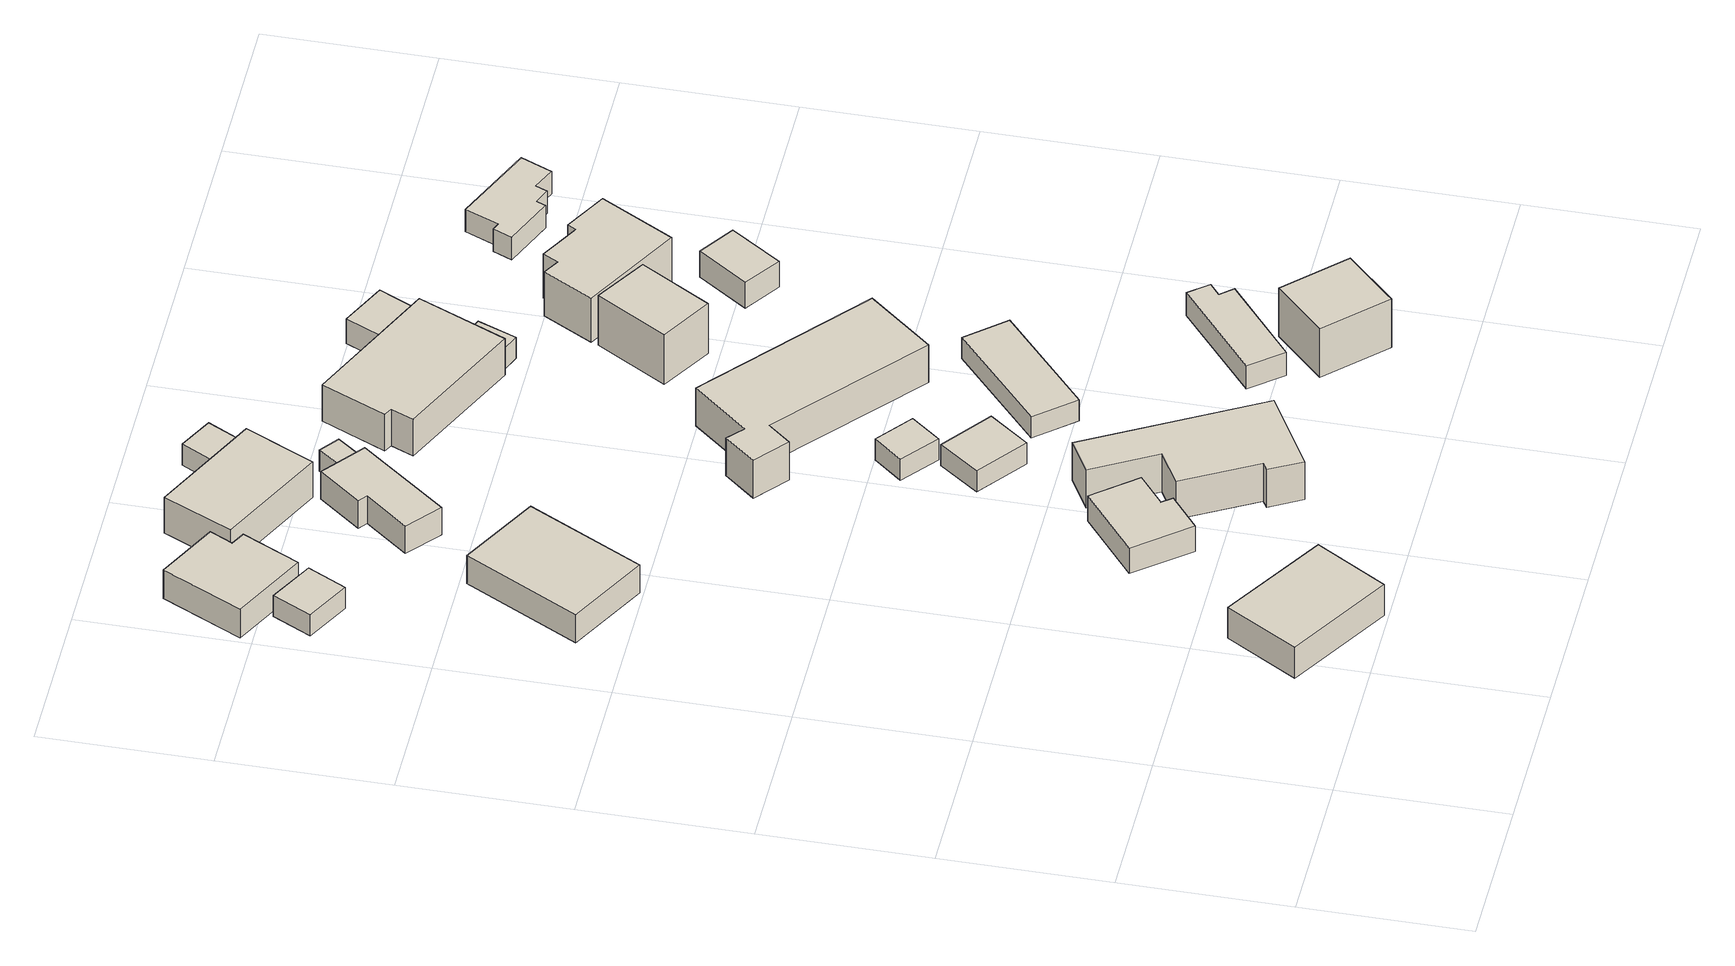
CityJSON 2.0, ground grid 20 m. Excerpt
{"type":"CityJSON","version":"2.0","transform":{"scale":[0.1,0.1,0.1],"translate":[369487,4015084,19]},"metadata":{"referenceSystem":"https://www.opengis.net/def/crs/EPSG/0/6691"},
"CityObjects":{
"building1":{"type":"Building","attributes":{"枝番":1,"利根川水系渡良瀬川洪水浸水想定区域（計画規模）.規模":"L1","利根川水系渡良瀬川洪水浸水想定区域（計画規模）.浸水ランク":"2","利根川水系渡良瀬川洪水浸水想定区域（計画規模）.浸水深":2.1,"利根川水系渡良瀬川洪水浸水想定区域（計画規模）.継続時間":13.1,"利根川水系渡良瀬川洪水浸水想定区域（想定最大規模）.規模":"L2","利根川水系渡良瀬川洪水浸水想定区域（想定最大規模）.浸水ランク":"3","利根川水系渡良瀬川洪水浸水想定区域（想定最大規模）.浸水深":3.73,"利根川水系渡良瀬川洪水浸水想定区域（想定最大規模）.継続時間":33.9,"利根川水系矢場川洪水浸水想定区域（想定最大規模）.規模":"L2","利根川水系矢場川洪水浸水想定区域（想定最大規模）.浸水ランク":"2","利根川水系矢場川洪水浸水想定区域（想定最大規模）.浸水深":1.17,"利根川水系矢場川洪水浸水想定区域（想定最大規模）.継続時間":18.1,"利根川水系多々良川洪水浸水想定区域（計画規模）.規模":"L1","利根川水系多々良川洪水浸水想定区域（計画規模）.浸水ランク":"2","利根川水系多々良川洪水浸水想定区域（計画規模）.浸水深":0.53,"利根川水系多々良川洪水浸水想定区域（計画規模）.継続時間":6.4,"利根川水系多々良川洪水浸水想定区域（想定最大規模）.規模":"L2","利根川水系多々良川洪水浸水想定区域（想定最大規模）.浸水ランク":"2","利根川水系多々良川洪水浸水想定区域（想定最大規模）.浸水深":0.99,"利根川水系多々良川洪水浸水想定区域（想定最大規模）.継続時間":16.2,"利根川水系利根川洪水浸水想定区域（想定最大規模）.規模":"L2","利根川水系利根川洪水浸水想定区域（想定最大規模）.浸水ランク":"2","利根川水系利根川洪水浸水想定区域（想定最大規模）.浸水深":1.74,"usage":"411","measuredHeight":6.2,"BuildingDetails.prefecture":"10","BuildingDetails.city":"10207","BuildingDetails.surveyYear":2016},"geometry":[{"type":"Solid","lod":"1","boundaries":[[[[0,1,2,3]],[[2,4,5,3]],[[1,6,4,2]],[[0,7,6,1]],[[3,5,7,0]],[[4,6,7,5]]]]}]},
"building2":{"type":"Building","attributes":{"枝番":1,"利根川水系渡良瀬川洪水浸水想定区域（計画規模）.規模":"L1","利根川水系渡良瀬川洪水浸水想定区域（計画規模）.浸水ランク":"2","利根川水系渡良瀬川洪水浸水想定区域（計画規模）.浸水深":2.21,"利根川水系渡良瀬川洪水浸水想定区域（計画規模）.継続時間":4.5,"利根川水系渡良瀬川洪水浸水想定区域（想定最大規模）.規模":"L2","利根川水系渡良瀬川洪水浸水想定区域（想定最大規模）.浸水ランク":"3","利根川水系渡良瀬川洪水浸水想定区域（想定最大規模）.浸水深":3.87,"利根川水系渡良瀬川洪水浸水想定区域（想定最大規模）.継続時間":13.9,"利根川水系矢場川洪水浸水想定区域（想定最大規模）.規模":"L2","利根川水系矢場川洪水浸水想定区域（想定最大規模）.浸水ランク":"2","利根川水系矢場川洪水浸水想定区域（想定最大規模）.浸水深":1.08,"利根川水系多々良川洪水浸水想定区域（計画規模）.規模":"L1","利根川水系多々良川洪水浸水想定区域（計画規模）.浸水ランク":"1","利根川水系多々良川洪水浸水想定区域（計画規模）.浸水深":0.43,"利根川水系多々良川洪水浸水想定区域（計画規模）.継続時間":2.2,"利根川水系多々良川洪水浸水想定区域（想定最大規模）.規模":"L2","利根川水系多々良川洪水浸水想定区域（想定最大規模）.浸水ランク":"2","利根川水系多々良川洪水浸水想定区域（想定最大規模）.浸水深":0.9,"利根川水系多々良川洪水浸水想定区域（想定最大規模）.継続時間":12.4,"利根川水系利根川洪水浸水想定区域（想定最大規模）.規模":"L2","利根川水系利根川洪水浸水想定区域（想定最大規模）.浸水ランク":"2","利根川水系利根川洪水浸水想定区域（想定最大規模）.浸水深":1.54,"usage":"411","BuildingDetails.prefecture":"10","BuildingDetails.city":"10207","BuildingDetails.surveyYear":2016},"geometry":[{"type":"Solid","lod":"1","boundaries":[[[[8,9,10,11]],[[10,12,13,11]],[[9,14,12,10]],[[8,15,14,9]],[[11,13,15,8]],[[12,14,15,13]]]]}]},
"building3":{"type":"Building","attributes":{"枝番":1,"利根川水系渡良瀬川洪水浸水想定区域（計画規模）.規模":"L1","利根川水系渡良瀬川洪水浸水想定区域（計画規模）.浸水ランク":"2","利根川水系渡良瀬川洪水浸水想定区域（計画規模）.浸水深":2.5,"利根川水系渡良瀬川洪水浸水想定区域（計画規模）.継続時間":14.6,"利根川水系渡良瀬川洪水浸水想定区域（想定最大規模）.規模":"L2","利根川水系渡良瀬川洪水浸水想定区域（想定最大規模）.浸水ランク":"3","利根川水系渡良瀬川洪水浸水想定区域（想定最大規模）.浸水深":4.2,"利根川水系渡良瀬川洪水浸水想定区域（想定最大規模）.継続時間":36.5,"利根川水系矢場川洪水浸水想定区域（想定最大規模）.規模":"L2","利根川水系矢場川洪水浸水想定区域（想定最大規模）.浸水ランク":"2","利根川水系矢場川洪水浸水想定区域（想定最大規模）.浸水深":1.58,"利根川水系矢場川洪水浸水想定区域（想定最大規模）.継続時間":20.3,"利根川水系多々良川洪水浸水想定区域（計画規模）.規模":"L1","利根川水系多々良川洪水浸水想定区域（計画規模）.浸水ランク":"2","利根川水系多々良川洪水浸水想定区域（計画規模）.浸水深":0.93,"利根川水系多々良川洪水浸水想定区域（計画規模）.継続時間":8.1,"利根川水系多々良川洪水浸水想定区域（想定最大規模）.規模":"L2","利根川水系多々良川洪水浸水想定区域（想定最大規模）.浸水ランク":"2","利根川水系多々良川洪水浸水想定区域（想定最大規模）.浸水深":1.4,"利根川水系多々良川洪水浸水想定区域（想定最大規模）.継続時間":18.4,"利根川水系利根川洪水浸水想定区域（想定最大規模）.規模":"L2","利根川水系利根川洪水浸水想定区域（想定最大規模）.浸水ランク":"2","利根川水系利根川洪水浸水想定区域（想定最大規模）.浸水深":2.04,"usage":"411","measuredHeight":4.9,"BuildingDetails.prefecture":"10","BuildingDetails.city":"10207","BuildingDetails.surveyYear":2016},"geometry":[{"type":"Solid","lod":"1","boundaries":[[[[16,17,18,19]],[[18,20,21,19]],[[17,22,20,18]],[[16,23,22,17]],[[19,21,23,16]],[[20,22,23,21]]]]}]},
"building4":{"type":"Building","attributes":{"枝番":1,"利根川水系渡良瀬川洪水浸水想定区域（計画規模）.規模":"L1","利根川水系渡良瀬川洪水浸水想定区域（計画規模）.浸水ランク":"2","利根川水系渡良瀬川洪水浸水想定区域（計画規模）.浸水深":2.54,"利根川水系渡良瀬川洪水浸水想定区域（計画規模）.継続時間":4.5,"利根川水系渡良瀬川洪水浸水想定区域（想定最大規模）.規模":"L2","利根川水系渡良瀬川洪水浸水想定区域（想定最大規模）.浸水ランク":"3","利根川水系渡良瀬川洪水浸水想定区域（想定最大規模）.浸水深":3.73,"利根川水系渡良瀬川洪水浸水想定区域（想定最大規模）.継続時間":13.9,"利根川水系矢場川洪水浸水想定区域（想定最大規模）.規模":"L2","利根川水系矢場川洪水浸水想定区域（想定最大規模）.浸水ランク":"2","利根川水系矢場川洪水浸水想定区域（想定最大規模）.浸水深":1.08,"利根川水系多々良川洪水浸水想定区域（計画規模）.規模":"L1","利根川水系多々良川洪水浸水想定区域（計画規模）.浸水ランク":"2","利根川水系多々良川洪水浸水想定区域（計画規模）.浸水深":0.53,"利根川水系多々良川洪水浸水想定区域（想定最大規模）.規模":"L2","利根川水系多々良川洪水浸水想定区域（想定最大規模）.浸水ランク":"2","利根川水系多々良川洪水浸水想定区域（想定最大規模）.浸水深":0.99,"利根川水系利根川洪水浸水想定区域（想定最大規模）.規模":"L2","利根川水系利根川洪水浸水想定区域（想定最大規模）.浸水ランク":"2","利根川水系利根川洪水浸水想定区域（想定最大規模）.浸水深":1.54,"usage":"411","measuredHeight":4.6,"BuildingDetails.prefecture":"10","BuildingDetails.city":"10207","BuildingDetails.surveyYear":2016},"geometry":[{"type":"Solid","lod":"1","boundaries":[[[[24,25,26,27,28,29]],[[28,30,31,29]],[[27,32,30,28]],[[26,33,32,27]],[[25,34,33,26]],[[24,35,34,25]],[[29,31,35,24]],[[30,32,33,34,35,31]]]]}]},
"building5":{"type":"Building","attributes":{"枝番":1,"利根川水系渡良瀬川洪水浸水想定区域（計画規模）.規模":"L1","利根川水系渡良瀬川洪水浸水想定区域（計画規模）.浸水ランク":"2","利根川水系渡良瀬川洪水浸水想定区域（計画規模）.浸水深":2,"利根川水系渡良瀬川洪水浸水想定区域（計画規模）.継続時間":11.6,"利根川水系渡良瀬川洪水浸水想定区域（想定最大規模）.規模":"L2","利根川水系渡良瀬川洪水浸水想定区域（想定最大規模）.浸水ランク":"3","利根川水系渡良瀬川洪水浸水想定区域（想定最大規模）.浸水深":3.63,"利根川水系渡良瀬川洪水浸水想定区域（想定最大規模）.継続時間":31.9,"利根川水系矢場川洪水浸水想定区域（計画規模）.規模":"L1","利根川水系矢場川洪水浸水想定区域（計画規模）.浸水ランク":"1","利根川水系矢場川洪水浸水想定区域（計画規模）.浸水深":0.16,"利根川水系矢場川洪水浸水想定区域（想定最大規模）.規模":"L2","利根川水系矢場川洪水浸水想定区域（想定最大規模）.浸水ランク":"2","利根川水系矢場川洪水浸水想定区域（想定最大規模）.浸水深":1.08,"利根川水系矢場川洪水浸水想定区域（想定最大規模）.継続時間":15.8,"利根川水系多々良川洪水浸水想定区域（計画規模）.規模":"L1","利根川水系多々良川洪水浸水想定区域（計画規模）.浸水ランク":"1","利根川水系多々良川洪水浸水想定区域（計画規模）.浸水深":0.43,"利根川水系多々良川洪水浸水想定区域（計画規模）.継続時間":4.1,"利根川水系多々良川洪水浸水想定区域（想定最大規模）.規模":"L2","利根川水系多々良川洪水浸水想定区域（想定最大規模）.浸水ランク":"2","利根川水系多々良川洪水浸水想定区域（想定最大規模）.浸水深":0.9,"利根川水系多々良川洪水浸水想定区域（想定最大規模）.継続時間":13.8,"利根川水系利根川洪水浸水想定区域（想定最大規模）.規模":"L2","利根川水系利根川洪水浸水想定区域（想定最大規模）.浸水ランク":"2","利根川水系利根川洪水浸水想定区域（想定最大規模）.浸水深":1.54,"usage":"411","measuredHeight":3.9,"BuildingDetails.prefecture":"10","BuildingDetails.city":"10207","BuildingDetails.surveyYear":2016},"geometry":[{"type":"Solid","lod":"1","boundaries":[[[[36,37,38,39,40,41]],[[40,42,43,41]],[[39,44,42,40]],[[38,45,44,39]],[[37,46,45,38]],[[36,47,46,37]],[[41,43,47,36]],[[42,44,45,46,47,43]]]]}]},
"building6":{"type":"Building","attributes":{"枝番":1,"利根川水系渡良瀬川洪水浸水想定区域（計画規模）.規模":"L1","利根川水系渡良瀬川洪水浸水想定区域（計画規模）.浸水ランク":"2","利根川水系渡良瀬川洪水浸水想定区域（計画規模）.浸水深":1.9,"利根川水系渡良瀬川洪水浸水想定区域（計画規模）.継続時間":11.6,"利根川水系渡良瀬川洪水浸水想定区域（想定最大規模）.規模":"L2","利根川水系渡良瀬川洪水浸水想定区域（想定最大規模）.浸水ランク":"3","利根川水系渡良瀬川洪水浸水想定区域（想定最大規模）.浸水深":3.53,"利根川水系渡良瀬川洪水浸水想定区域（想定最大規模）.継続時間":31.9,"利根川水系矢場川洪水浸水想定区域（想定最大規模）.規模":"L2","利根川水系矢場川洪水浸水想定区域（想定最大規模）.浸水ランク":"2","利根川水系矢場川洪水浸水想定区域（想定最大規模）.浸水深":0.98,"利根川水系矢場川洪水浸水想定区域（想定最大規模）.継続時間":15.8,"利根川水系多々良川洪水浸水想定区域（計画規模）.規模":"L1","利根川水系多々良川洪水浸水想定区域（計画規模）.浸水ランク":"1","利根川水系多々良川洪水浸水想定区域（計画規模）.浸水深":0.33,"利根川水系多々良川洪水浸水想定区域（計画規模）.継続時間":4.1,"利根川水系多々良川洪水浸水想定区域（想定最大規模）.規模":"L2","利根川水系多々良川洪水浸水想定区域（想定最大規模）.浸水ランク":"2","利根川水系多々良川洪水浸水想定区域（想定最大規模）.浸水深":0.79,"利根川水系多々良川洪水浸水想定区域（想定最大規模）.継続時間":13.8,"利根川水系利根川洪水浸水想定区域（想定最大規模）.規模":"L2","利根川水系利根川洪水浸水想定区域（想定最大規模）.浸水ランク":"2","利根川水系利根川洪水浸水想定区域（想定最大規模）.浸水深":1.54,"usage":"411","measuredHeight":7.6,"BuildingDetails.prefecture":"10","BuildingDetails.city":"10207","BuildingDetails.surveyYear":2016},"geometry":[{"type":"Solid","lod":"1","boundaries":[[[[48,49,50,51,52,53,54,55]],[[54,56,57,55]],[[53,58,56,54]],[[52,59,58,53]],[[51,60,59,52]],[[50,61,60,51]],[[49,62,61,50]],[[48,63,62,49]],[[55,57,63,48]],[[56,58,59,60,61,62,63,57]]]]}]},
"building7":{"type":"Building","attributes":{"枝番":1,"利根川水系渡良瀬川洪水浸水想定区域（計画規模）.規模":"L1","利根川水系渡良瀬川洪水浸水想定区域（計画規模）.浸水ランク":"2","利根川水系渡良瀬川洪水浸水想定区域（計画規模）.浸水深":2.33,"利根川水系渡良瀬川洪水浸水想定区域（計画規模）.継続時間":7.3,"利根川水系渡良瀬川洪水浸水想定区域（想定最大規模）.規模":"L2","利根川水系渡良瀬川洪水浸水想定区域（想定最大規模）.浸水ランク":"3","利根川水系渡良瀬川洪水浸水想定区域（想定最大規模）.浸水深":3.83,"利根川水系渡良瀬川洪水浸水想定区域（想定最大規模）.継続時間":21.6,"利根川水系矢場川洪水浸水想定区域（想定最大規模）.規模":"L2","利根川水系矢場川洪水浸水想定区域（想定最大規模）.浸水ランク":"2","利根川水系矢場川洪水浸水想定区域（想定最大規模）.浸水深":1.28,"利根川水系矢場川洪水浸水想定区域（想定最大規模）.継続時間":7.4,"利根川水系多々良川洪水浸水想定区域（計画規模）.規模":"L1","利根川水系多々良川洪水浸水想定区域（計画規模）.浸水ランク":"2","利根川水系多々良川洪水浸水想定区域（計画規模）.浸水深":0.63,"利根川水系多々良川洪水浸水想定区域（想定最大規模）.規模":"L2","利根川水系多々良川洪水浸水想定区域（想定最大規模）.浸水ランク":"2","利根川水系多々良川洪水浸水想定区域（想定最大規模）.浸水深":1.09,"利根川水系利根川洪水浸水想定区域（想定最大規模）.規模":"L2","利根川水系利根川洪水浸水想定区域（想定最大規模）.浸水ランク":"2","利根川水系利根川洪水浸水想定区域（想定最大規模）.浸水深":1.74,"usage":"411","measuredHeight":5.1,"BuildingDetails.prefecture":"10","BuildingDetails.city":"10207","BuildingDetails.surveyYear":2016},"geometry":[{"type":"Solid","lod":"1","boundaries":[[[[64,65,66,67,68,69]],[[68,70,71,69]],[[67,72,70,68]],[[66,73,72,67]],[[65,74,73,66]],[[64,75,74,65]],[[69,71,75,64]],[[70,72,73,74,75,71]]]]}]},
"building8":{"type":"Building","attributes":{"枝番":1,"利根川水系渡良瀬川洪水浸水想定区域（計画規模）.規模":"L1","利根川水系渡良瀬川洪水浸水想定区域（計画規模）.浸水ランク":"2","利根川水系渡良瀬川洪水浸水想定区域（計画規模）.浸水深":2.39,"利根川水系渡良瀬川洪水浸水想定区域（計画規模）.継続時間":4.5,"利根川水系渡良瀬川洪水浸水想定区域（想定最大規模）.規模":"L2","利根川水系渡良瀬川洪水浸水想定区域（想定最大規模）.浸水ランク":"3","利根川水系渡良瀬川洪水浸水想定区域（想定最大規模）.浸水深":3.33,"利根川水系渡良瀬川洪水浸水想定区域（想定最大規模）.継続時間":13.9,"利根川水系矢場川洪水浸水想定区域（想定最大規模）.規模":"L2","利根川水系矢場川洪水浸水想定区域（想定最大規模）.浸水ランク":"2","利根川水系矢場川洪水浸水想定区域（想定最大規模）.浸水深":0.78,"利根川水系多々良川洪水浸水想定区域（計画規模）.規模":"L1","利根川水系多々良川洪水浸水想定区域（計画規模）.浸水ランク":"1","利根川水系多々良川洪水浸水想定区域（計画規模）.浸水深":0.33,"利根川水系多々良川洪水浸水想定区域（想定最大規模）.規模":"L2","利根川水系多々良川洪水浸水想定区域（想定最大規模）.浸水ランク":"2","利根川水系多々良川洪水浸水想定区域（想定最大規模）.浸水深":0.8,"利根川水系利根川洪水浸水想定区域（想定最大規模）.規模":"L2","利根川水系利根川洪水浸水想定区域（想定最大規模）.浸水ランク":"2","利根川水系利根川洪水浸水想定区域（想定最大規模）.浸水深":1.24,"usage":"411","measuredHeight":7.6,"BuildingDetails.prefecture":"10","BuildingDetails.city":"10207","BuildingDetails.surveyYear":2016},"geometry":[{"type":"Solid","lod":"1","boundaries":[[[[76,77,78,79]],[[78,80,81,79]],[[77,82,80,78]],[[76,83,82,77]],[[79,81,83,76]],[[80,82,83,81]]]]}]},
"building9":{"type":"Building","attributes":{"枝番":1,"利根川水系渡良瀬川洪水浸水想定区域（計画規模）.規模":"L1","利根川水系渡良瀬川洪水浸水想定区域（計画規模）.浸水ランク":"2","利根川水系渡良瀬川洪水浸水想定区域（計画規模）.浸水深":2.31,"利根川水系渡良瀬川洪水浸水想定区域（計画規模）.継続時間":9,"利根川水系渡良瀬川洪水浸水想定区域（想定最大規模）.規模":"L2","利根川水系渡良瀬川洪水浸水想定区域（想定最大規模）.浸水ランク":"3","利根川水系渡良瀬川洪水浸水想定区域（想定最大規模）.浸水深":3.93,"利根川水系渡良瀬川洪水浸水想定区域（想定最大規模）.継続時間":27.2,"利根川水系矢場川洪水浸水想定区域（想定最大規模）.規模":"L2","利根川水系矢場川洪水浸水想定区域（想定最大規模）.浸水ランク":"2","利根川水系矢場川洪水浸水想定区域（想定最大規模）.浸水深":1.38,"利根川水系矢場川洪水浸水想定区域（想定最大規模）.継続時間":11.8,"利根川水系多々良川洪水浸水想定区域（計画規模）.規模":"L1","利根川水系多々良川洪水浸水想定区域（計画規模）.浸水ランク":"2","利根川水系多々良川洪水浸水想定区域（計画規模）.浸水深":0.73,"利根川水系多々良川洪水浸水想定区域（想定最大規模）.規模":"L2","利根川水系多々良川洪水浸水想定区域（想定最大規模）.浸水ランク":"2","利根川水系多々良川洪水浸水想定区域（想定最大規模）.浸水深":1.18,"利根川水系多々良川洪水浸水想定区域（想定最大規模）.継続時間":8.4,"利根川水系利根川洪水浸水想定区域（想定最大規模）.規模":"L2","利根川水系利根川洪水浸水想定区域（想定最大規模）.浸水ランク":"2","利根川水系利根川洪水浸水想定区域（想定最大規模）.浸水深":1.94,"BuildingDetails.prefecture":"10","BuildingDetails.city":"10207"},"geometry":[{"type":"Solid","lod":"1","boundaries":[[[[84,85,86,87]],[[86,88,89,87]],[[85,90,88,86]],[[84,91,90,85]],[[87,89,91,84]],[[88,90,91,89]]]]}]},
"building10":{"type":"Building","attributes":{"枝番":1,"利根川水系渡良瀬川洪水浸水想定区域（計画規模）.規模":"L1","利根川水系渡良瀬川洪水浸水想定区域（計画規模）.浸水ランク":"2","利根川水系渡良瀬川洪水浸水想定区域（計画規模）.浸水深":2.04,"利根川水系渡良瀬川洪水浸水想定区域（計画規模）.継続時間":9,"利根川水系渡良瀬川洪水浸水想定区域（想定最大規模）.規模":"L2","利根川水系渡良瀬川洪水浸水想定区域（想定最大規模）.浸水ランク":"3","利根川水系渡良瀬川洪水浸水想定区域（想定最大規模）.浸水深":3.63,"利根川水系渡良瀬川洪水浸水想定区域（想定最大規模）.継続時間":27.2,"利根川水系矢場川洪水浸水想定区域（想定最大規模）.規模":"L2","利根川水系矢場川洪水浸水想定区域（想定最大規模）.浸水ランク":"2","利根川水系矢場川洪水浸水想定区域（想定最大規模）.浸水深":1.08,"利根川水系矢場川洪水浸水想定区域（想定最大規模）.継続時間":11.8,"利根川水系多々良川洪水浸水想定区域（計画規模）.規模":"L1","利根川水系多々良川洪水浸水想定区域（計画規模）.浸水ランク":"1","利根川水系多々良川洪水浸水想定区域（計画規模）.浸水深":0.43,"利根川水系多々良川洪水浸水想定区域（想定最大規模）.規模":"L2","利根川水系多々良川洪水浸水想定区域（想定最大規模）.浸水ランク":"2","利根川水系多々良川洪水浸水想定区域（想定最大規模）.浸水深":0.89,"利根川水系多々良川洪水浸水想定区域（想定最大規模）.継続時間":8.4,"利根川水系利根川洪水浸水想定区域（想定最大規模）.規模":"L2","利根川水系利根川洪水浸水想定区域（想定最大規模）.浸水ランク":"2","利根川水系利根川洪水浸水想定区域（想定最大規模）.浸水深":1.84,"usage":"411","measuredHeight":3.2,"BuildingDetails.prefecture":"10","BuildingDetails.city":"10207","BuildingDetails.surveyYear":2016},"geometry":[{"type":"Solid","lod":"1","boundaries":[[[[92,93,94,95]],[[94,96,97,95]],[[93,98,96,94]],[[92,99,98,93]],[[95,97,99,92]],[[96,98,99,97]]]]}]},
"building11":{"type":"Building","attributes":{"枝番":1,"利根川水系渡良瀬川洪水浸水想定区域（計画規模）.規模":"L1","利根川水系渡良瀬川洪水浸水想定区域（計画規模）.浸水ランク":"2","利根川水系渡良瀬川洪水浸水想定区域（計画規模）.浸水深":2.75,"利根川水系渡良瀬川洪水浸水想定区域（計画規模）.継続時間":7.3,"利根川水系渡良瀬川洪水浸水想定区域（想定最大規模）.規模":"L2","利根川水系渡良瀬川洪水浸水想定区域（想定最大規模）.浸水ランク":"3","利根川水系渡良瀬川洪水浸水想定区域（想定最大規模）.浸水深":3.33,"利根川水系渡良瀬川洪水浸水想定区域（想定最大規模）.継続時間":21.6,"利根川水系矢場川洪水浸水想定区域（想定最大規模）.規模":"L2","利根川水系矢場川洪水浸水想定区域（想定最大規模）.浸水ランク":"2","利根川水系矢場川洪水浸水想定区域（想定最大規模）.浸水深":0.78,"利根川水系矢場川洪水浸水想定区域（想定最大規模）.継続時間":7.4,"利根川水系多々良川洪水浸水想定区域（計画規模）.規模":"L1","利根川水系多々良川洪水浸水想定区域（計画規模）.浸水ランク":"1","利根川水系多々良川洪水浸水想定区域（計画規模）.浸水深":0.13,"利根川水系多々良川洪水浸水想定区域（想定最大規模）.規模":"L2","利根川水系多々良川洪水浸水想定区域（想定最大規模）.浸水ランク":"2","利根川水系多々良川洪水浸水想定区域（想定最大規模）.浸水深":0.58,"利根川水系利根川洪水浸水想定区域（想定最大規模）.規模":"L2","利根川水系利根川洪水浸水想定区域（想定最大規模）.浸水ランク":"2","利根川水系利根川洪水浸水想定区域（想定最大規模）.浸水深":1.24,"usage":"411","measuredHeight":4.7,"BuildingDetails.prefecture":"10","BuildingDetails.city":"10207","BuildingDetails.surveyYear":2016},"geometry":[{"type":"Solid","lod":"1","boundaries":[[[[100,101,102,103]],[[102,104,105,103]],[[101,106,104,102]],[[100,107,106,101]],[[103,105,107,100]],[[104,106,107,105]]]]}]},
"building12":{"type":"Building","attributes":{"枝番":1,"利根川水系渡良瀬川洪水浸水想定区域（計画規模）.規模":"L1","利根川水系渡良瀬川洪水浸水想定区域（計画規模）.浸水ランク":"2","利根川水系渡良瀬川洪水浸水想定区域（計画規模）.浸水深":2.65,"利根川水系渡良瀬川洪水浸水想定区域（想定最大規模）.規模":"L2","利根川水系渡良瀬川洪水浸水想定区域（想定最大規模）.浸水ランク":"3","利根川水系渡良瀬川洪水浸水想定区域（想定最大規模）.浸水深":3.33,"利根川水系矢場川洪水浸水想定区域（想定最大規模）.規模":"L2","利根川水系矢場川洪水浸水想定区域（想定最大規模）.浸水ランク":"2","利根川水系矢場川洪水浸水想定区域（想定最大規模）.浸水深":0.78,"利根川水系利根川洪水浸水想定区域（想定最大規模）.規模":"L2","利根川水系利根川洪水浸水想定区域（想定最大規模）.浸水ランク":"2","利根川水系利根川洪水浸水想定区域（想定最大規模）.浸水深":1.24,"usage":"411","BuildingDetails.prefecture":"10","BuildingDetails.city":"10207","BuildingDetails.surveyYear":2016},"geometry":[{"type":"Solid","lod":"1","boundaries":[[[[108,109,110,111]],[[110,112,113,111]],[[109,114,112,110]],[[108,115,114,109]],[[111,113,115,108]],[[112,114,115,113]]]]}]},
"building13":{"type":"Building","attributes":{"枝番":1,"利根川水系渡良瀬川洪水浸水想定区域（計画規模）.規模":"L1","利根川水系渡良瀬川洪水浸水想定区域（計画規模）.浸水ランク":"2","利根川水系渡良瀬川洪水浸水想定区域（計画規模）.浸水深":2.1,"利根川水系渡良瀬川洪水浸水想定区域（計画規模）.継続時間":11.1,"利根川水系渡良瀬川洪水浸水想定区域（想定最大規模）.規模":"L2","利根川水系渡良瀬川洪水浸水想定区域（想定最大規模）.浸水ランク":"3","利根川水系渡良瀬川洪水浸水想定区域（想定最大規模）.浸水深":3.63,"利根川水系渡良瀬川洪水浸水想定区域（想定最大規模）.継続時間":31.3,"利根川水系矢場川洪水浸水想定区域（想定最大規模）.規模":"L2","利根川水系矢場川洪水浸水想定区域（想定最大規模）.浸水ランク":"2","利根川水系矢場川洪水浸水想定区域（想定最大規模）.浸水深":1.08,"利根川水系矢場川洪水浸水想定区域（想定最大規模）.継続時間":15,"利根川水系多々良川洪水浸水想定区域（計画規模）.規模":"L1","利根川水系多々良川洪水浸水想定区域（計画規模）.浸水ランク":"1","利根川水系多々良川洪水浸水想定区域（計画規模）.浸水深":0.43,"利根川水系多々良川洪水浸水想定区域（計画規模）.継続時間":2.9,"利根川水系多々良川洪水浸水想定区域（想定最大規模）.規模":"L2","利根川水系多々良川洪水浸水想定区域（想定最大規模）.浸水ランク":"2","利根川水系多々良川洪水浸水想定区域（想定最大規模）.浸水深":0.89,"利根川水系多々良川洪水浸水想定区域（想定最大規模）.継続時間":12.8,"利根川水系利根川洪水浸水想定区域（想定最大規模）.規模":"L2","利根川水系利根川洪水浸水想定区域（想定最大規模）.浸水ランク":"2","利根川水系利根川洪水浸水想定区域（想定最大規模）.浸水深":1.64,"usage":"411","measuredHeight":6.8,"BuildingDetails.prefecture":"10","BuildingDetails.city":"10207","BuildingDetails.surveyYear":2016},"geometry":[{"type":"Solid","lod":"1","boundaries":[[[[116,117,118,119,120,121,122,123]],[[122,124,125,123]],[[121,126,124,122]],[[120,127,126,121]],[[119,128,127,120]],[[118,129,128,119]],[[117,130,129,118]],[[116,131,130,117]],[[123,125,131,116]],[[124,126,127,128,129,130,131,125]]]]}]},
"building14":{"type":"Building","attributes":{"枝番":1,"利根川水系渡良瀬川洪水浸水想定区域（計画規模）.規模":"L1","利根川水系渡良瀬川洪水浸水想定区域（計画規模）.浸水ランク":"2","利根川水系渡良瀬川洪水浸水想定区域（計画規模）.浸水深":2.41,"利根川水系渡良瀬川洪水浸水想定区域（計画規模）.継続時間":12,"利根川水系渡良瀬川洪水浸水想定区域（想定最大規模）.規模":"L2","利根川水系渡良瀬川洪水浸水想定区域（想定最大規模）.浸水ランク":"3","利根川水系渡良瀬川洪水浸水想定区域（想定最大規模）.浸水深":3.73,"利根川水系渡良瀬川洪水浸水想定区域（想定最大規模）.継続時間":32.6,"利根川水系矢場川洪水浸水想定区域（想定最大規模）.規模":"L2","利根川水系矢場川洪水浸水想定区域（想定最大規模）.浸水ランク":"2","利根川水系矢場川洪水浸水想定区域（想定最大規模）.浸水深":1.17,"利根川水系矢場川洪水浸水想定区域（想定最大規模）.継続時間":16.5,"利根川水系多々良川洪水浸水想定区域（計画規模）.規模":"L1","利根川水系多々良川洪水浸水想定区域（計画規模）.浸水ランク":"2","利根川水系多々良川洪水浸水想定区域（計画規模）.浸水深":0.53,"利根川水系多々良川洪水浸水想定区域（計画規模）.継続時間":4.8,"利根川水系多々良川洪水浸水想定区域（想定最大規模）.規模":"L2","利根川水系多々良川洪水浸水想定区域（想定最大規模）.浸水ランク":"2","利根川水系多々良川洪水浸水想定区域（想定最大規模）.浸水深":0.99,"利根川水系多々良川洪水浸水想定区域（想定最大規模）.継続時間":14.5,"利根川水系利根川洪水浸水想定区域（想定最大規模）.規模":"L2","利根川水系利根川洪水浸水想定区域（想定最大規模）.浸水ランク":"2","利根川水系利根川洪水浸水想定区域（想定最大規模）.浸水深":1.64,"measuredHeight":3.1,"BuildingDetails.prefecture":"10","BuildingDetails.city":"10207"},"geometry":[{"type":"Solid","lod":"1","boundaries":[[[[132,133,134,135]],[[134,136,137,135]],[[133,138,136,134]],[[132,139,138,133]],[[135,137,139,132]],[[136,138,139,137]]]]}]},
"building15":{"type":"Building","attributes":{"枝番":1,"利根川水系渡良瀬川洪水浸水想定区域（計画規模）.規模":"L1","利根川水系渡良瀬川洪水浸水想定区域（計画規模）.浸水ランク":"2","利根川水系渡良瀬川洪水浸水想定区域（計画規模）.浸水深":2.92,"利根川水系渡良瀬川洪水浸水想定区域（計画規模）.継続時間":7.3,"利根川水系渡良瀬川洪水浸水想定区域（想定最大規模）.規模":"L2","利根川水系渡良瀬川洪水浸水想定区域（想定最大規模）.浸水ランク":"3","利根川水系渡良瀬川洪水浸水想定区域（想定最大規模）.浸水深":3.03,"利根川水系渡良瀬川洪水浸水想定区域（想定最大規模）.継続時間":21.6,"利根川水系矢場川洪水浸水想定区域（想定最大規模）.規模":"L2","利根川水系矢場川洪水浸水想定区域（想定最大規模）.浸水ランク":"1","利根川水系矢場川洪水浸水想定区域（想定最大規模）.浸水深":0.48,"利根川水系矢場川洪水浸水想定区域（想定最大規模）.継続時間":7.4,"利根川水系多々良川洪水浸水想定区域（計画規模）.規模":"L1","利根川水系多々良川洪水浸水想定区域（計画規模）.浸水ランク":"1","利根川水系多々良川洪水浸水想定区域（計画規模）.浸水深":0.23,"利根川水系多々良川洪水浸水想定区域（想定最大規模）.規模":"L2","利根川水系多々良川洪水浸水想定区域（想定最大規模）.浸水ランク":"1","利根川水系多々良川洪水浸水想定区域（想定最大規模）.浸水深":0.28,"利根川水系利根川洪水浸水想定区域（想定最大規模）.規模":"L2","利根川水系利根川洪水浸水想定区域（想定最大規模）.浸水ランク":"2","利根川水系利根川洪水浸水想定区域（想定最大規模）.浸水深":0.937,"usage":"411","measuredHeight":7.8,"BuildingDetails.prefecture":"10","BuildingDetails.city":"10207","BuildingDetails.surveyYear":2016},"geometry":[{"type":"Solid","lod":"1","boundaries":[[[[140,141,142,143,144,145]],[[144,146,147,145]],[[143,148,146,144]],[[142,149,148,143]],[[141,150,149,142]],[[140,151,150,141]],[[145,147,151,140]],[[146,148,149,150,151,147]]]]}]},
"building16":{"type":"Building","attributes":{"枝番":1,"利根川水系渡良瀬川洪水浸水想定区域（計画規模）.規模":"L1","利根川水系渡良瀬川洪水浸水想定区域（計画規模）.浸水ランク":"2","利根川水系渡良瀬川洪水浸水想定区域（計画規模）.浸水深":1.5,"利根川水系渡良瀬川洪水浸水想定区域（計画規模）.継続時間":7.9,"利根川水系渡良瀬川洪水浸水想定区域（想定最大規模）.規模":"L2","利根川水系渡良瀬川洪水浸水想定区域（想定最大規模）.浸水ランク":"3","利根川水系渡良瀬川洪水浸水想定区域（想定最大規模）.浸水深":3.13,"利根川水系渡良瀬川洪水浸水想定区域（想定最大規模）.継続時間":23.1,"利根川水系矢場川洪水浸水想定区域（想定最大規模）.規模":"L2","利根川水系矢場川洪水浸水想定区域（想定最大規模）.浸水ランク":"2","利根川水系矢場川洪水浸水想定区域（想定最大規模）.浸水深":0.57,"利根川水系矢場川洪水浸水想定区域（想定最大規模）.継続時間":9.3,"利根川水系多々良川洪水浸水想定区域（計画規模）.規模":"L1","利根川水系多々良川洪水浸水想定区域（計画規模）.浸水ランク":"1","利根川水系多々良川洪水浸水想定区域（計画規模）.浸水深":0.13,"利根川水系多々良川洪水浸水想定区域（想定最大規模）.規模":"L2","利根川水系多々良川洪水浸水想定区域（想定最大規模）.浸水ランク":"1","利根川水系多々良川洪水浸水想定区域（想定最大規模）.浸水深":0.39,"利根川水系多々良川洪水浸水想定区域（想定最大規模）.継続時間":4.3,"利根川水系利根川洪水浸水想定区域（想定最大規模）.規模":"L2","利根川水系利根川洪水浸水想定区域（想定最大規模）.浸水ランク":"2","利根川水系利根川洪水浸水想定区域（想定最大規模）.浸水深":1.14,"measuredHeight":7.4,"BuildingDetails.prefecture":"10","BuildingDetails.city":"10207"},"geometry":[{"type":"Solid","lod":"1","boundaries":[[[[152,153,154,155]],[[154,156,157,155]],[[153,158,156,154]],[[152,159,158,153]],[[155,157,159,152]],[[156,158,159,157]]]]}]},
"building17":{"type":"Building","attributes":{"枝番":1,"利根川水系渡良瀬川洪水浸水想定区域（計画規模）.規模":"L1","利根川水系渡良瀬川洪水浸水想定区域（計画規模）.浸水ランク":"2","利根川水系渡良瀬川洪水浸水想定区域（計画規模）.浸水深":2.29,"利根川水系渡良瀬川洪水浸水想定区域（計画規模）.継続時間":10.2,"利根川水系渡良瀬川洪水浸水想定区域（想定最大規模）.規模":"L2","利根川水系渡良瀬川洪水浸水想定区域（想定最大規模）.浸水ランク":"3","利根川水系渡良瀬川洪水浸水想定区域（想定最大規模）.浸水深":3.93,"利根川水系渡良瀬川洪水浸水想定区域（想定最大規模）.継続時間":29.9,"利根川水系矢場川洪水浸水想定区域（想定最大規模）.規模":"L2","利根川水系矢場川洪水浸水想定区域（想定最大規模）.浸水ランク":"2","利根川水系矢場川洪水浸水想定区域（想定最大規模）.浸水深":1.38,"利根川水系矢場川洪水浸水想定区域（想定最大規模）.継続時間":13.6,"利根川水系多々良川洪水浸水想定区域（計画規模）.規模":"L1","利根川水系多々良川洪水浸水想定区域（計画規模）.浸水ランク":"2","利根川水系多々良川洪水浸水想定区域（計画規模）.浸水深":0.73,"利根川水系多々良川洪水浸水想定区域（想定最大規模）.規模":"L2","利根川水系多々良川洪水浸水想定区域（想定最大規模）.浸水ランク":"2","利根川水系多々良川洪水浸水想定区域（想定最大規模）.浸水深":1.18,"利根川水系多々良川洪水浸水想定区域（想定最大規模）.継続時間":11,"利根川水系利根川洪水浸水想定区域（想定最大規模）.規模":"L2","利根川水系利根川洪水浸水想定区域（想定最大規模）.浸水ランク":"2","利根川水系利根川洪水浸水想定区域（想定最大規模）.浸水深":2.04,"usage":"411","measuredHeight":3.7,"BuildingDetails.prefecture":"10","BuildingDetails.city":"10207","BuildingDetails.surveyYear":2016},"geometry":[{"type":"Solid","lod":"1","boundaries":[[[[160,161,162,163,164,165]],[[164,166,167,165]],[[163,168,166,164]],[[162,169,168,163]],[[161,170,169,162]],[[160,171,170,161]],[[165,167,171,160]],[[166,168,169,170,171,167]]]]}]},
"building18":{"type":"Building","attributes":{"枝番":1,"利根川水系渡良瀬川洪水浸水想定区域（計画規模）.規模":"L1","利根川水系渡良瀬川洪水浸水想定区域（計画規模）.浸水ランク":"2","利根川水系渡良瀬川洪水浸水想定区域（計画規模）.浸水深":2.86,"利根川水系渡良瀬川洪水浸水想定区域（計画規模）.継続時間":9.8,"利根川水系渡良瀬川洪水浸水想定区域（想定最大規模）.規模":"L2","利根川水系渡良瀬川洪水浸水想定区域（想定最大規模）.浸水ランク":"3","利根川水系渡良瀬川洪水浸水想定区域（想定最大規模）.浸水深":3.78,"利根川水系渡良瀬川洪水浸水想定区域（想定最大規模）.継続時間":29.1,"利根川水系矢場川洪水浸水想定区域（想定最大規模）.規模":"L2","利根川水系矢場川洪水浸水想定区域（想定最大規模）.浸水ランク":"2","利根川水系矢場川洪水浸水想定区域（想定最大規模）.浸水深":1.17,"利根川水系矢場川洪水浸水想定区域（想定最大規模）.継続時間":13,"利根川水系多々良川洪水浸水想定区域（計画規模）.規模":"L1","利根川水系多々良川洪水浸水想定区域（計画規模）.浸水ランク":"2","利根川水系多々良川洪水浸水想定区域（計画規模）.浸水深":0.53,"利根川水系多々良川洪水浸水想定区域（想定最大規模）.規模":"L2","利根川水系多々良川洪水浸水想定区域（想定最大規模）.浸水ランク":"2","利根川水系多々良川洪水浸水想定区域（想定最大規模）.浸水深":0.99,"利根川水系多々良川洪水浸水想定区域（想定最大規模）.継続時間":10.1,"利根川水系利根川洪水浸水想定区域（想定最大規模）.規模":"L2","利根川水系利根川洪水浸水想定区域（想定最大規模）.浸水ランク":"2","利根川水系利根川洪水浸水想定区域（想定最大規模）.浸水深":1.64,"usage":"411","measuredHeight":8,"BuildingDetails.prefecture":"10","BuildingDetails.city":"10207","BuildingDetails.surveyYear":2016},"geometry":[{"type":"Solid","lod":"1","boundaries":[[[[172,173,174,175]],[[174,176,177,175]],[[173,178,176,174]],[[172,179,178,173]],[[175,177,179,172]],[[176,178,179,177]]]]}]},
"building19":{"type":"Building","attributes":{"枝番":1,"利根川水系渡良瀬川洪水浸水想定区域（計画規模）.規模":"L1","利根川水系渡良瀬川洪水浸水想定区域（計画規模）.浸水ランク":"3","利根川水系渡良瀬川洪水浸水想定区域（計画規模）.浸水深":3.68,"利根川水系渡良瀬川洪水浸水想定区域（計画規模）.継続時間":6.8,"利根川水系渡良瀬川洪水浸水想定区域（想定最大規模）.規模":"L2","利根川水系渡良瀬川洪水浸水想定区域（想定最大規模）.浸水ランク":"3","利根川水系渡良瀬川洪水浸水想定区域（想定最大規模）.浸水深":3.88,"利根川水系渡良瀬川洪水浸水想定区域（想定最大規模）.継続時間":18.7,"利根川水系矢場川洪水浸水想定区域（想定最大規模）.規模":"L2","利根川水系矢場川洪水浸水想定区域（想定最大規模）.浸水ランク":"2","利根川水系矢場川洪水浸水想定区域（想定最大規模）.浸水深":0.98,"利根川水系多々良川洪水浸水想定区域（計画規模）.規模":"L1","利根川水系多々良川洪水浸水想定区域（計画規模）.浸水ランク":"1","利根川水系多々良川洪水浸水想定区域（計画規模）.浸水深":0.33,"利根川水系多々良川洪水浸水想定区域（想定最大規模）.規模":"L2","利根川水系多々良川洪水浸水想定区域（想定最大規模）.浸水ランク":"2","利根川水系多々良川洪水浸水想定区域（想定最大規模）.浸水深":0.8,"利根川水系利根川洪水浸水想定区域（想定最大規模）.規模":"L2","利根川水系利根川洪水浸水想定区域（想定最大規模）.浸水ランク":"2","利根川水系利根川洪水浸水想定区域（想定最大規模）.浸水深":1.44,"usage":"411","BuildingDetails.prefecture":"10","BuildingDetails.city":"10207","BuildingDetails.surveyYear":2016},"geometry":[{"type":"Solid","lod":"1","boundaries":[[[[180,181,182,183]],[[182,184,185,183]],[[181,186,184,182]],[[180,187,186,181]],[[183,185,187,180]],[[184,186,187,185]]]]}]},
"building20":{"type":"Building","attributes":{"枝番":1,"利根川水系渡良瀬川洪水浸水想定区域（計画規模）.規模":"L1","利根川水系渡良瀬川洪水浸水想定区域（計画規模）.浸水ランク":"3","利根川水系渡良瀬川洪水浸水想定区域（計画規模）.浸水深":3.37,"利根川水系渡良瀬川洪水浸水想定区域（計画規模）.継続時間":6.8,"利根川水系渡良瀬川洪水浸水想定区域（想定最大規模）.規模":"L2","利根川水系渡良瀬川洪水浸水想定区域（想定最大規模）.浸水ランク":"3","利根川水系渡良瀬川洪水浸水想定区域（想定最大規模）.浸水深":3.5,"利根川水系渡良瀬川洪水浸水想定区域（想定最大規模）.継続時間":18.7,"利根川水系矢場川洪水浸水想定区域（想定最大規模）.規模":"L2","利根川水系矢場川洪水浸水想定区域（想定最大規模）.浸水ランク":"2","利根川水系矢場川洪水浸水想定区域（想定最大規模）.浸水深":0.57,"利根川水系多々良川洪水浸水想定区域（計画規模）.規模":"L1","利根川水系多々良川洪水浸水想定区域（計画規模）.浸水ランク":"1","利根川水系多々良川洪水浸水想定区域（計画規模）.浸水深":0.03,"利根川水系多々良川洪水浸水想定区域（想定最大規模）.規模":"L2","利根川水系多々良川洪水浸水想定区域（想定最大規模）.浸水ランク":"1","利根川水系多々良川洪水浸水想定区域（想定最大規模）.浸水深":0.4,"利根川水系利根川洪水浸水想定区域（想定最大規模）.規模":"L2","利根川水系利根川洪水浸水想定区域（想定最大規模）.浸水ランク":"2","利根川水系利根川洪水浸水想定区域（想定最大規模）.浸水深":1.04,"usage":"411","measuredHeight":3.8,"BuildingDetails.prefecture":"10","BuildingDetails.city":"10207","BuildingDetails.surveyYear":2016},"geometry":[{"type":"Solid","lod":"1","boundaries":[[[[188,189,190,191]],[[190,192,193,191]],[[189,194,192,190]],[[188,195,194,189]],[[191,193,195,188]],[[192,194,195,193]]]]}]},
"building21":{"type":"Building","attributes":{"枝番":1,"利根川水系渡良瀬川洪水浸水想定区域（計画規模）.規模":"L1","利根川水系渡良瀬川洪水浸水想定区域（計画規模）.浸水ランク":"3","利根川水系渡良瀬川洪水浸水想定区域（計画規模）.浸水深":3.28,"利根川水系渡良瀬川洪水浸水想定区域（計画規模）.継続時間":6.8,"利根川水系渡良瀬川洪水浸水想定区域（想定最大規模）.規模":"L2","利根川水系渡良瀬川洪水浸水想定区域（想定最大規模）.浸水ランク":"3","利根川水系渡良瀬川洪水浸水想定区域（想定最大規模）.浸水深":3.88,"利根川水系渡良瀬川洪水浸水想定区域（想定最大規模）.継続時間":18.7,"利根川水系矢場川洪水浸水想定区域（想定最大規模）.規模":"L2","利根川水系矢場川洪水浸水想定区域（想定最大規模）.浸水ランク":"2","利根川水系矢場川洪水浸水想定区域（想定最大規模）.浸水深":0.98,"利根川水系多々良川洪水浸水想定区域（計画規模）.規模":"L1","利根川水系多々良川洪水浸水想定区域（計画規模）.浸水ランク":"1","利根川水系多々良川洪水浸水想定区域（計画規模）.浸水深":0.33,"利根川水系多々良川洪水浸水想定区域（想定最大規模）.規模":"L2","利根川水系多々良川洪水浸水想定区域（想定最大規模）.浸水ランク":"2","利根川水系多々良川洪水浸水想定区域（想定最大規模）.浸水深":0.8,"利根川水系利根川洪水浸水想定区域（想定最大規模）.規模":"L2","利根川水系利根川洪水浸水想定区域（想定最大規模）.浸水ランク":"2","利根川水系利根川洪水浸水想定区域（想定最大規模）.浸水深":1.44,"usage":"411","measuredHeight":7.3,"BuildingDetails.prefecture":"10","BuildingDetails.city":"10207","BuildingDetails.surveyYear":2016},"geometry":[{"type":"Solid","lod":"1","boundaries":[[[[196,197,198,199,200,201,202,203]],[[202,204,205,203]],[[201,206,204,202]],[[200,207,206,201]],[[199,208,207,200]],[[198,209,208,199]],[[197,210,209,198]],[[196,211,210,197]],[[203,205,211,196]],[[204,206,207,208,209,210,211,205]]]]}]},
"building22":{"type":"Building","attributes":{"枝番":1,"利根川水系渡良瀬川洪水浸水想定区域（計画規模）.規模":"L1","利根川水系渡良瀬川洪水浸水想定区域（計画規模）.浸水ランク":"2","利根川水系渡良瀬川洪水浸水想定区域（計画規模）.浸水深":2.96,"利根川水系渡良瀬川洪水浸水想定区域（計画規模）.継続時間":9.8,"利根川水系渡良瀬川洪水浸水想定区域（想定最大規模）.規模":"L2","利根川水系渡良瀬川洪水浸水想定区域（想定最大規模）.浸水ランク":"3","利根川水系渡良瀬川洪水浸水想定区域（想定最大規模）.浸水深":3.73,"利根川水系渡良瀬川洪水浸水想定区域（想定最大規模）.継続時間":29.1,"利根川水系矢場川洪水浸水想定区域（想定最大規模）.規模":"L2","利根川水系矢場川洪水浸水想定区域（想定最大規模）.浸水ランク":"2","利根川水系矢場川洪水浸水想定区域（想定最大規模）.浸水深":1.17,"利根川水系矢場川洪水浸水想定区域（想定最大規模）.継続時間":13,"利根川水系多々良川洪水浸水想定区域（計画規模）.規模":"L1","利根川水系多々良川洪水浸水想定区域（計画規模）.浸水ランク":"2","利根川水系多々良川洪水浸水想定区域（計画規模）.浸水深":0.53,"利根川水系多々良川洪水浸水想定区域（想定最大規模）.規模":"L2","利根川水系多々良川洪水浸水想定区域（想定最大規模）.浸水ランク":"2","利根川水系多々良川洪水浸水想定区域（想定最大規模）.浸水深":0.99,"利根川水系多々良川洪水浸水想定区域（想定最大規模）.継続時間":10.1,"利根川水系利根川洪水浸水想定区域（想定最大規模）.規模":"L2","利根川水系利根川洪水浸水想定区域（想定最大規模）.浸水ランク":"2","利根川水系利根川洪水浸水想定区域（想定最大規模）.浸水深":1.64,"usage":"411","measuredHeight":4,"BuildingDetails.prefecture":"10","BuildingDetails.city":"10207","BuildingDetails.surveyYear":2016},"geometry":[{"type":"Solid","lod":"1","boundaries":[[[[212,213,214,215]],[[214,216,217,215]],[[213,218,216,214]],[[212,219,218,213]],[[215,217,219,212]],[[216,218,219,217]]]]}]},
"building23":{"type":"Building","attributes":{"枝番":1,"利根川水系渡良瀬川洪水浸水想定区域（計画規模）.規模":"L1","利根川水系渡良瀬川洪水浸水想定区域（計画規模）.浸水ランク":"3","利根川水系渡良瀬川洪水浸水想定区域（計画規模）.浸水深":4.26,"利根川水系渡良瀬川洪水浸水想定区域（計画規模）.継続時間":6.8,"利根川水系渡良瀬川洪水浸水想定区域（想定最大規模）.規模":"L2","利根川水系渡良瀬川洪水浸水想定区域（想定最大規模）.浸水ランク":"3","利根川水系渡良瀬川洪水浸水想定区域（想定最大規模）.浸水深":4.42,"利根川水系渡良瀬川洪水浸水想定区域（想定最大規模）.継続時間":18.7,"利根川水系矢場川洪水浸水想定区域（想定最大規模）.規模":"L2","利根川水系矢場川洪水浸水想定区域（想定最大規模）.浸水ランク":"2","利根川水系矢場川洪水浸水想定区域（想定最大規模）.浸水深":0.68,"利根川水系多々良川洪水浸水想定区域（想定最大規模）.規模":"L2","利根川水系多々良川洪水浸水想定区域（想定最大規模）.浸水ランク":"1","利根川水系多々良川洪水浸水想定区域（想定最大規模）.浸水深":0.49,"利根川水系利根川洪水浸水想定区域（想定最大規模）.規模":"L2","利根川水系利根川洪水浸水想定区域（想定最大規模）.浸水ランク":"2","利根川水系利根川洪水浸水想定区域（想定最大規模）.浸水深":1.14,"usage":"411","measuredHeight":3.7,"BuildingDetails.prefecture":"10","BuildingDetails.city":"10207","BuildingDetails.surveyYear":2016},"geometry":[{"type":"Solid","lod":"1","boundaries":[[[[220,221,222,223,224,225,226,227,228,229]],[[228,230,231,229]],[[227,232,230,228]],[[226,233,232,227]],[[225,234,233,226]],[[224,235,234,225]],[[223,236,235,224]],[[222,237,236,223]],[[221,238,237,222]],[[220,239,238,221]],[[229,231,239,220]],[[230,232,233,234,235,236,237,238,239,231]]]]}]}
},
"vertices":[
[175,79,4],[226,164,4],[349,89,4],[298,5,4],[349,89,48],[298,5,48],[226,164,48],[175,79,48],
[23,1140,7],[47,1186,7],[100,1158,7],[76,1112,7],[100,1158,37],[76,1112,37],[47,1186,37],[23,1140,37],
[74,856,4],[147,992,4],[242,941,4],[170,805,4],[242,941,44],[170,805,44],[147,992,44],[74,856,44],
[4,1214,7],[52,1309,7],[125,1272,7],[111,1245,7],[128,1236,7],[94,1168,7],[128,1236,48],[94,1168,48],[111,1245,48],[125,1272,48],[52,1309,48],[4,1214,48],
[310,291,4],[387,353,4],[429,302,4],[393,273,4],[402,261,4],[361,228,4],[402,261,40],[361,228,40],[393,273,40],[429,302,40],[387,353,40],[310,291,40],
[449,167,4],[458,173,4],[409,260,4],[451,284,4],[408,359,4],[450,383,4],[564,183,4],[470,129,4],[564,183,58],[470,129,58],[450,383,58],[408,359,58],[451,284,58],[409,260,58],[458,173,58],[449,167,58],
[180,1067,6],[221,1118,6],[211,1126,6],[251,1176,6],[300,1137,6],[219,1035,6],[300,1137,45],[219,1035,45],[251,1176,45],[211,1126,45],[221,1118,45],[180,1067,45],
[118,1248,9],[157,1330,9],[288,1266,9],[248,1184,9],[288,1266,60],[248,1184,60],[157,1330,60],[118,1248,60],
[410,481,4],[445,528,4],[503,484,4],[467,437,4],[503,484,34],[467,437,34],[445,528,34],[410,481,34],
[412,566,4],[440,600,4],[482,567,4],[454,532,4],[482,567,34],[454,532,34],[440,600,34],[412,566,34],
[274,1160,9],[293,1186,9],[315,1169,9],[295,1143,9],[315,1169,39],[295,1143,39],[293,1186,39],[274,1160,39],
[250,1294,10],[271,1334,10],[312,1313,10],[291,1273,10],[312,1313,40],[291,1273,40],[271,1334,40],[250,1294,40],
[410,711,5],[387,684,5],[349,716,5],[380,753,5],[399,736,5],[455,802,5],[641,645,5],[577,569,5],[641,645,59],[577,569,59],[455,802,59],[399,736,59],[380,753,59],[349,716,59],[387,684,59],[410,711,59],
[509,441,5],[624,542,5],[663,497,5],[548,396,5],[663,497,35],[548,396,35],[624,542,35],[509,441,35],
[337,1091,10],[349,1118,10],[339,1123,10],[374,1200,10],[537,1126,10],[490,1021,10],[537,1126,62],[490,1021,62],[374,1200,62],[339,1123,62],[349,1118,62],[337,1091,62],
[670,154,7],[728,212,7],[793,146,7],[735,88,7],[793,146,76],[735,88,76],[728,212,76],[670,154,76],
[638,229,4],[745,318,4],[764,295,4],[749,283,4],[762,268,4],[669,191,4],[762,268,37],[669,191,37],[749,283,37],[764,295,37],[745,318,37],[638,229,37],
[513,849,7],[563,933,7],[624,896,7],[574,813,7],[624,896,78],[574,813,78],[563,933,78],[513,849,78],
[497,1024,10],[515,1070,10],[538,1061,10],[520,1015,10],[538,1061,40],[520,1015,40],[515,1070,40],[497,1024,40],
[482,1157,14],[502,1200,14],[557,1174,14],[536,1131,14],[557,1174,49],[536,1131,49],[502,1200,49],[482,1157,49],
[565,941,8],[598,1000,8],[617,989,8],[627,1007,8],[674,981,8],[680,991,8],[731,963,8],[682,876,8],[731,963,71],[682,876,71],[680,991,71],[674,981,71],[627,1007,71],[617,989,71],[598,1000,71],[565,941,71],
[656,789,7],[697,848,7],[739,820,7],[698,760,7],[739,820,44],[698,760,44],[697,848,44],[656,789,44],
[680,1053,10],[690,1076,10],[699,1072,10],[716,1112,10],[813,1070,10],[797,1033,10],[770,1045,10],[764,1031,10],[745,1039,10],[740,1028,10],[745,1039,42],[740,1028,42],[764,1031,42],[770,1045,42],[797,1033,42],[813,1070,42],[716,1112,42],[699,1072,42],[690,1076,42],[680,1053,42]
]}
